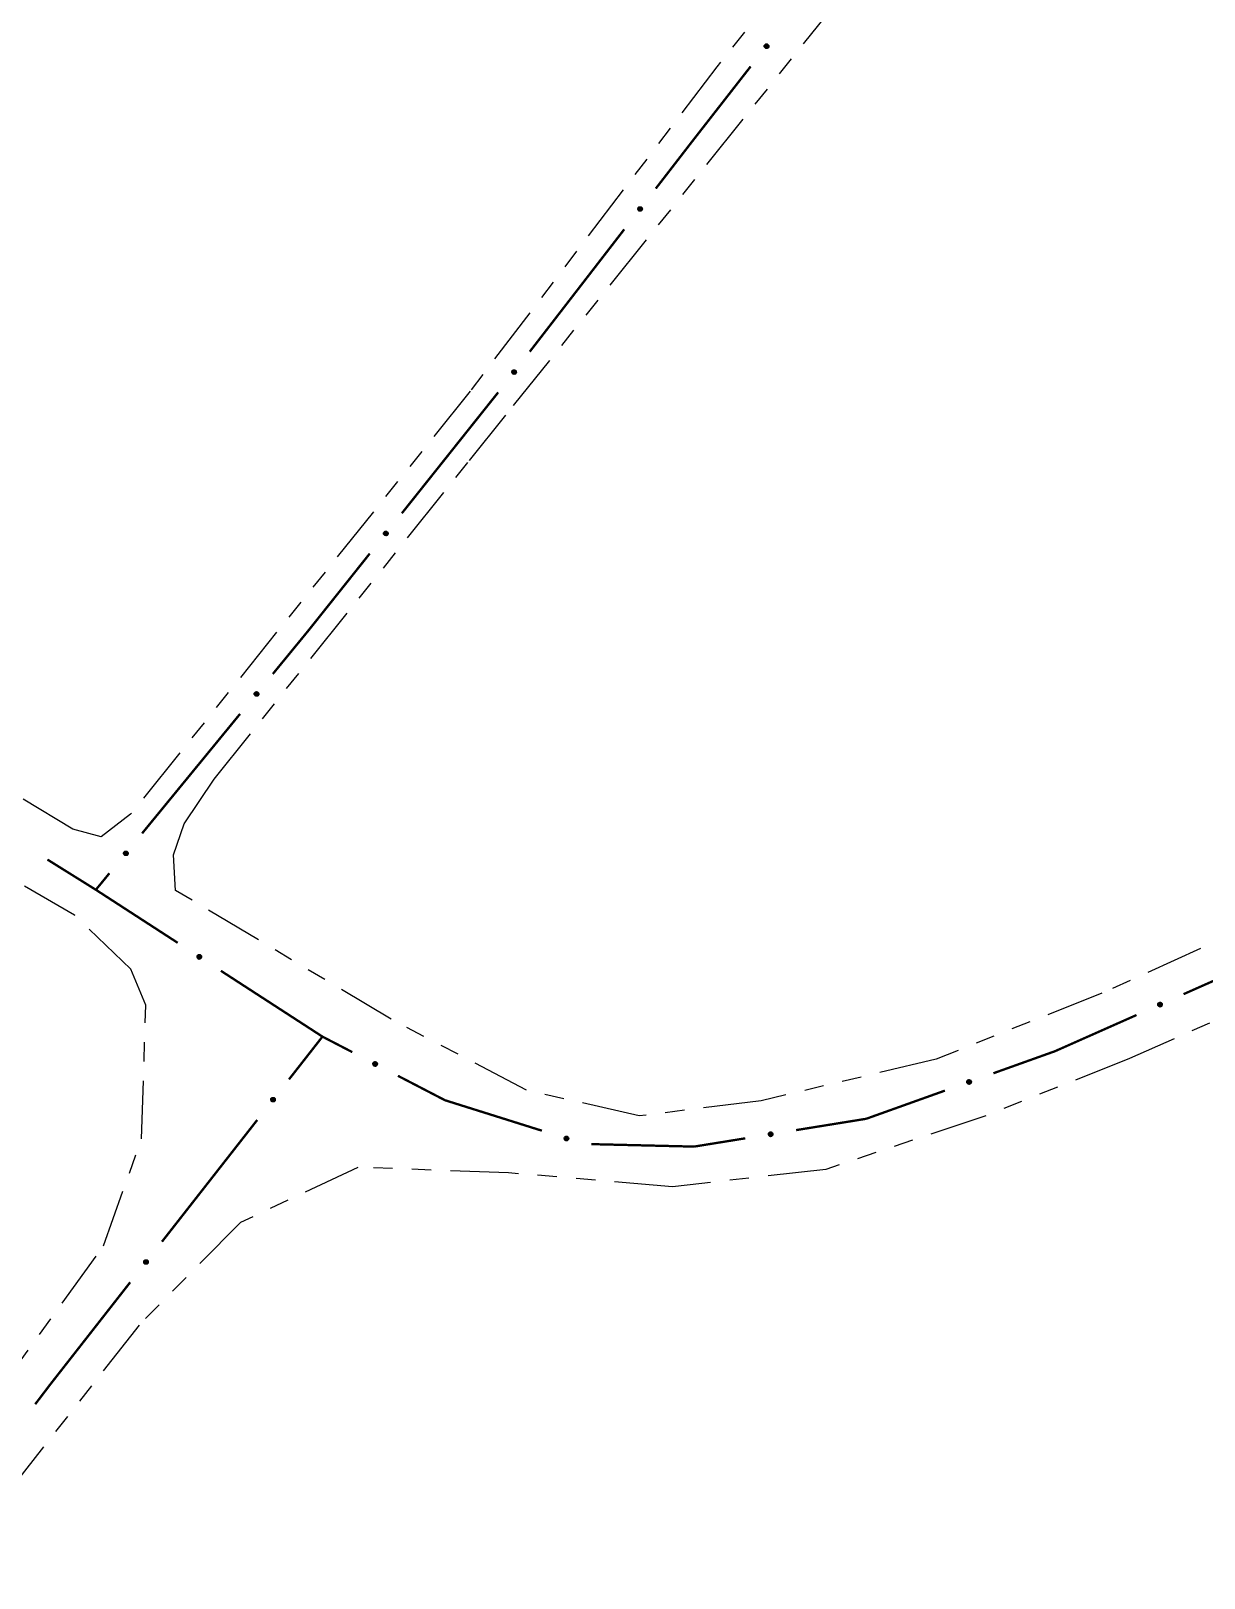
# Model space of a CAD drawing. Extents: x 210853 to 212686, y 4878863 to 4882037.
# Drawn here: x 211387.7 to 211478.7, y 4879077.3 to 4879197.4 of the extents above; entities that cross this region are included whole.
import ezdxf

# ---------------------------------------------------------------- set-up
doc = ezdxf.new("R2010")
doc.units = 0
doc.header["$LTSCALE"] = 1.5
doc.header["$MEASUREMENT"] = 0
doc.linetypes.add('TRACO_25', pattern=[8, 3, -1, 1, -1, 1, -1])
doc.layers.add('SV-EIXO-RUA-N-PAV', color=6, linetype='CONTINUOUS')
doc.layers.add('SV-RUA-NAO-PAV', color=7, linetype='CONTINUOUS')

msp = doc.modelspace()

# ---------------------------------------------------------------- linework, layer by layer
at = {"layer": 'SV-EIXO-RUA-N-PAV'}
for points in [[(211444.939301, 4879196.246904), (211444.945985, 4879196.198454), (211444.941821, 4879196.155448), (211444.928024, 4879196.120577), (211444.907798, 4879196.092943), (211444.883921, 4879196.067001), (211444.854078, 4879196.046158), (211444.815831, 4879196.030362), (211444.767277, 4879196.023316), (211444.723501, 4879196.030477), (211444.68859, 4879196.042174), (211444.65856, 4879196.061606), (211444.633748, 4879196.085223), (211444.613123, 4879196.116939), (211444.597493, 4879196.155854), (211444.59159, 4879196.204849), (211444.595961, 4879196.246984), (211444.610191, 4879196.280362), (211444.629918, 4879196.310429), (211444.654612, 4879196.33662), (211444.684024, 4879196.356911), (211444.723235, 4879196.372578), (211444.77167, 4879196.377763), (211444.813744, 4879196.373883), (211444.847313, 4879196.360125), (211444.876477, 4879196.340038), (211444.902787, 4879196.316406), (211444.924987, 4879196.287279), (211444.939301, 4879196.246904)], [(211435.122223, 4879183.61332), (211435.129129, 4879183.564902), (211435.125164, 4879183.521876), (211435.111528, 4879183.486943), (211435.091429, 4879183.459215), (211435.067672, 4879183.433164), (211435.037925, 4879183.412184), (211434.999751, 4879183.396211), (211434.951229, 4879183.388943), (211434.907421, 4879183.395902), (211434.872457, 4879183.407438), (211434.842338, 4879183.426731), (211434.817417, 4879183.450234), (211434.796646, 4879183.481854), (211434.780837, 4879183.520698), (211434.774709, 4879183.569665), (211434.778886, 4879183.611819), (211434.792963, 4879183.645262), (211434.812551, 4879183.67542), (211434.837124, 4879183.701725), (211434.866442, 4879183.722151), (211434.90558, 4879183.737998), (211434.953991, 4879183.743406), (211434.996083, 4879183.73972), (211435.029714, 4879183.726117), (211435.05897, 4879183.706164), (211435.085389, 4879183.682653), (211435.107724, 4879183.653629), (211435.122223, 4879183.61332)], [(211425.339063, 4879170.95276), (211425.345969, 4879170.904342), (211425.342004, 4879170.861316), (211425.328368, 4879170.826383), (211425.308269, 4879170.798655), (211425.284512, 4879170.772604), (211425.254765, 4879170.751624), (211425.216591, 4879170.735651), (211425.168069, 4879170.728383), (211425.124261, 4879170.735342), (211425.089297, 4879170.746878), (211425.059178, 4879170.766171), (211425.034257, 4879170.789674), (211425.013486, 4879170.821294), (211424.997677, 4879170.860138), (211424.991549, 4879170.909105), (211424.995726, 4879170.951259), (211425.009803, 4879170.984702), (211425.029391, 4879171.01486), (211425.053964, 4879171.041165), (211425.083282, 4879171.061591), (211425.122421, 4879171.077438), (211425.170831, 4879171.082846), (211425.212923, 4879171.07916), (211425.246554, 4879171.065556), (211425.27581, 4879171.045604), (211425.302229, 4879171.022093), (211425.324564, 4879170.993069), (211425.339063, 4879170.95276)], [(211415.384984, 4879158.424234), (211415.391164, 4879158.375718), (211415.386554, 4879158.332757), (211415.372397, 4879158.298031), (211415.351885, 4879158.270608), (211415.32774, 4879158.244916), (211415.297682, 4879158.224384), (211415.259273, 4879158.208985), (211415.210648, 4879158.202444), (211415.166949, 4879158.210058), (211415.132162, 4879158.222117), (211415.102335, 4879158.241859), (211415.077769, 4879158.265733), (211415.057474, 4879158.297661), (211415.042249, 4879158.336737), (211415.036855, 4879158.38579), (211415.041663, 4879158.427877), (211415.056239, 4879158.461105), (211415.076276, 4879158.490966), (211415.101241, 4879158.5169), (211415.130862, 4879158.536885), (211415.170233, 4879158.552143), (211415.21872, 4879158.556826), (211415.260751, 4879158.55251), (211415.294175, 4879158.538404), (211415.323129, 4879158.518015), (211415.349192, 4879158.494111), (211415.37109, 4879158.464756), (211415.384984, 4879158.424234)], [(211405.344185, 4879145.965511), (211405.349683, 4879145.916912), (211405.344471, 4879145.87402), (211405.329828, 4879145.839497), (211405.308933, 4879145.812364), (211405.28443, 4879145.787013), (211405.254087, 4879145.766905), (211405.215466, 4879145.752047), (211405.166753, 4879145.746189), (211405.123165, 4879145.754416), (211405.088551, 4879145.766961), (211405.059004, 4879145.78712), (211405.034776, 4879145.811336), (211405.014931, 4879145.843546), (211405.000255, 4879145.882832), (211404.99555, 4879145.931956), (211405.000949, 4879145.973971), (211405.015989, 4879146.006992), (211405.036444, 4879146.036568), (211405.06177, 4879146.062149), (211405.091669, 4879146.081716), (211405.13125, 4879146.096421), (211405.179798, 4879146.100422), (211405.221764, 4879146.095517), (211405.254987, 4879146.080944), (211405.283652, 4879146.06015), (211405.309377, 4879146.035883), (211405.330861, 4879146.006223), (211405.344185, 4879145.965511)], [(211395.197847, 4879133.594099), (211395.203346, 4879133.5455), (211395.198134, 4879133.502608), (211395.18349, 4879133.468085), (211395.162595, 4879133.440952), (211395.138092, 4879133.415601), (211395.107749, 4879133.395493), (211395.069128, 4879133.380635), (211395.020416, 4879133.374777), (211394.976828, 4879133.383004), (211394.942213, 4879133.39555), (211394.912666, 4879133.415709), (211394.888438, 4879133.439925), (211394.868593, 4879133.472134), (211394.853918, 4879133.51142), (211394.849213, 4879133.560544), (211394.854611, 4879133.602559), (211394.869652, 4879133.63558), (211394.890106, 4879133.665156), (211394.915432, 4879133.690738), (211394.945331, 4879133.710305), (211394.984913, 4879133.725009), (211395.03346, 4879133.72901), (211395.075427, 4879133.724105), (211395.10865, 4879133.709532), (211395.137314, 4879133.688738), (211395.16304, 4879133.664471), (211395.184523, 4879133.634811), (211395.197847, 4879133.594099)], [(211400.66995, 4879125.690144), (211400.717629, 4879125.701039), (211400.760835, 4879125.700653), (211400.796778, 4879125.689958), (211400.826076, 4879125.672226), (211400.854006, 4879125.65071), (211400.87738, 4879125.622804), (211400.896461, 4879125.586085), (211400.907725, 4879125.538333), (211400.904421, 4879125.494098), (211400.895822, 4879125.458299), (211400.879091, 4879125.426684), (211400.857734, 4879125.399902), (211400.827944, 4879125.376581), (211400.790544, 4879125.357608), (211400.742253, 4879125.347443), (211400.699898, 4879125.348112), (211400.665403, 4879125.359369), (211400.633726, 4879125.37639), (211400.605475, 4879125.398699), (211400.58269, 4879125.426224), (211400.563654, 4879125.463914), (211400.554253, 4879125.51171), (211400.554438, 4879125.553962), (211400.565207, 4879125.588606), (211400.582667, 4879125.619415), (211400.603907, 4879125.647691), (211400.630981, 4879125.672354), (211400.66995, 4879125.690144)], [(211475.144768, 4879121.85355), (211475.161705, 4879121.899432), (211475.185643, 4879121.935402), (211475.214244, 4879121.959656), (211475.245107, 4879121.974499), (211475.278391, 4879121.986128), (211475.314535, 4879121.990448), (211475.355712, 4879121.986357), (211475.401858, 4879121.969691), (211475.437094, 4879121.942746), (211475.462373, 4879121.915978), (211475.479703, 4879121.884688), (211475.490458, 4879121.852165), (211475.493704, 4879121.814472), (211475.489151, 4879121.772783), (211475.471269, 4879121.726787), (211475.447558, 4879121.691684), (211475.419278, 4879121.66895), (211475.387711, 4879121.651727), (211475.353588, 4879121.640263), (211475.318084, 4879121.636226), (211475.276117, 4879121.640886), (211475.230954, 4879121.659137), (211475.195673, 4879121.682386), (211475.172548, 4879121.710339), (211475.156291, 4879121.7418), (211475.144222, 4879121.775041), (211475.138366, 4879121.811193), (211475.144768, 4879121.85355)], [(211414.304412, 4879117.3663), (211414.350823, 4879117.381727), (211414.393867, 4879117.385495), (211414.430671, 4879117.378305), (211414.461538, 4879117.36347), (211414.491406, 4879117.344738), (211414.517353, 4879117.319207), (211414.539875, 4879117.284492), (211414.555677, 4879117.238043), (211414.556639, 4879117.193696), (211414.55152, 4879117.157236), (211414.537905, 4879117.12416), (211414.519221, 4879117.095449), (211414.49181, 4879117.069374), (211414.456407, 4879117.046894), (211414.409316, 4879117.032135), (211414.367092, 4879117.02873), (211414.331676, 4879117.03662), (211414.29851, 4879117.050518), (211414.268245, 4879117.070008), (211414.24292, 4879117.095216), (211414.22035, 4879117.130902), (211414.206399, 4879117.177574), (211414.202523, 4879117.219648), (211414.209913, 4879117.255166), (211414.224331, 4879117.28751), (211414.242755, 4879117.317697), (211414.267333, 4879117.344847), (211414.304412, 4879117.3663)], [(211460.329061, 4879115.862847), (211460.34934, 4879115.907353), (211460.37587, 4879115.941457), (211460.406184, 4879115.963533), (211460.438058, 4879115.976056), (211460.47211, 4879115.985195), (211460.508474, 4879115.986834), (211460.549238, 4879115.979714), (211460.594026, 4879115.959684), (211460.627176, 4879115.930211), (211460.650409, 4879115.901649), (211460.665381, 4879115.869165), (211460.673705, 4879115.835936), (211460.674158, 4879115.798107), (211460.666539, 4879115.756867), (211460.645309, 4879115.712318), (211460.61907, 4879115.679062), (211460.589189, 4879115.658479), (211460.556435, 4879115.643634), (211460.521559, 4879115.634721), (211460.485854, 4879115.633317), (211460.444346, 4879115.641064), (211460.400654, 4879115.662601), (211460.367186, 4879115.688391), (211460.346189, 4879115.717976), (211460.3323, 4879115.750551), (211460.322719, 4879115.784594), (211460.319549, 4879115.821079), (211460.329061, 4879115.862847)], [(211406.286185, 4879114.384538), (211406.279585, 4879114.432999), (211406.283822, 4879114.475999), (211406.297678, 4879114.510846), (211406.317952, 4879114.538446), (211406.341873, 4879114.564346), (211406.371751, 4879114.585138), (211406.410025, 4879114.60087), (211406.458592, 4879114.607832), (211406.502355, 4879114.600596), (211406.537246, 4879114.58884), (211406.567243, 4879114.569357), (211406.592014, 4879114.545697), (211406.612586, 4879114.513946), (211406.628149, 4879114.475004), (211406.633968, 4879114.425999), (211406.629525, 4879114.383872), (211406.615238, 4879114.350519), (211406.59546, 4879114.320485), (211406.570721, 4879114.294336), (211406.541274, 4879114.274095), (211406.502037, 4879114.258496), (211406.453593, 4879114.253393), (211406.411525, 4879114.257345), (211406.37798, 4879114.27116), (211406.348851, 4879114.291297), (211406.322581, 4879114.314974), (211406.30043, 4879114.344139), (211406.286185, 4879114.384538)], [(211429.135363, 4879111.570724), (211429.1784, 4879111.59396), (211429.220139, 4879111.605129), (211429.257633, 4879111.604425), (211429.290603, 4879111.595164), (211429.323265, 4879111.58189), (211429.353244, 4879111.561242), (211429.38144, 4879111.530954), (211429.405051, 4879111.487946), (211429.413683, 4879111.444436), (211429.414959, 4879111.407641), (211429.407282, 4879111.372706), (211429.393855, 4879111.341191), (211429.371377, 4879111.310761), (211429.340405, 4879111.282487), (211429.296584, 4879111.259791), (211429.255589, 4879111.249122), (211429.219341, 4879111.250755), (211429.184269, 4879111.258696), (211429.151085, 4879111.272647), (211429.121774, 4879111.293085), (211429.093362, 4879111.324321), (211429.071535, 4879111.367869), (211429.060427, 4879111.408635), (211429.061551, 4879111.444896), (211429.070146, 4879111.47925), (211429.083061, 4879111.512172), (211429.102563, 4879111.543171), (211429.135363, 4879111.570724)], [(211444.934547, 4879111.835366), (211444.962608, 4879111.875424), (211444.994916, 4879111.904113), (211445.02875, 4879111.920286), (211445.062375, 4879111.926781), (211445.097523, 4879111.929552), (211445.133575, 4879111.924527), (211445.172355, 4879111.910086), (211445.212735, 4879111.882219), (211445.23995, 4879111.847191), (211445.25758, 4879111.814869), (211445.266371, 4879111.780197), (211445.268491, 4879111.746007), (211445.262033, 4879111.70873), (211445.247015, 4879111.669574), (211445.218011, 4879111.629648), (211445.186143, 4879111.601739), (211445.153007, 4879111.586955), (211445.118094, 4879111.578338), (211445.082177, 4879111.575939), (211445.046816, 4879111.581076), (211445.007419, 4879111.596268), (211444.968391, 4879111.625417), (211444.940192, 4879111.656883), (211444.924947, 4879111.689803), (211444.917237, 4879111.724365), (211444.914029, 4879111.759585), (211444.917572, 4879111.796036), (211444.934547, 4879111.835366)], [(211396.423312, 4879101.785978), (211396.416712, 4879101.834439), (211396.420949, 4879101.877438), (211396.434805, 4879101.912285), (211396.455078, 4879101.939885), (211396.479, 4879101.965786), (211396.508878, 4879101.986578), (211396.547152, 4879102.002309), (211396.595719, 4879102.009271), (211396.639482, 4879102.002036), (211396.674372, 4879101.990279), (211396.70437, 4879101.970796), (211396.729141, 4879101.947136), (211396.749712, 4879101.915386), (211396.765276, 4879101.876443), (211396.771095, 4879101.827438), (211396.766652, 4879101.785311), (211396.752364, 4879101.751958), (211396.732587, 4879101.721925), (211396.707848, 4879101.695775), (211396.678401, 4879101.675534), (211396.639163, 4879101.659935), (211396.590719, 4879101.654833), (211396.548652, 4879101.658784), (211396.515107, 4879101.672599), (211396.485978, 4879101.692737), (211396.459708, 4879101.716413), (211396.437557, 4879101.745578), (211396.423312, 4879101.785978)]]:
    msp.add_lwpolyline(points, close=True, dxfattribs=at)
for points in [[(211444.684024, 4879196.356911), (211444.59159, 4879196.204849)], [(211444.654612, 4879196.33662), (211444.595961, 4879196.246984)], [(211444.66715, 4879196.342953), (211444.597336, 4879196.231276)], [(211444.723235, 4879196.372578), (211444.597493, 4879196.155854)], [(211444.702118, 4879196.358939), (211444.598947, 4879196.186754)], [(211444.746297, 4879196.371202), (211444.606777, 4879196.139112)], [(211444.77167, 4879196.377763), (211444.613123, 4879196.116939)], [(211444.790582, 4879196.374728), (211444.625517, 4879196.105455)], [(211444.813744, 4879196.373883), (211444.633748, 4879196.085223)], [(211444.827787, 4879196.364741), (211444.647615, 4879196.076102)], [(211444.847313, 4879196.360125), (211444.65856, 4879196.061606)], [(211444.859956, 4879196.348299), (211444.672597, 4879196.054884)], [(211444.876477, 4879196.340038), (211444.68859, 4879196.042174)], [(211444.888166, 4879196.324562), (211444.710511, 4879196.039151)], [(211444.902787, 4879196.316406), (211444.723501, 4879196.030477)], [(211444.910866, 4879196.2982), (211444.748556, 4879196.03024)], [(211444.924987, 4879196.287279), (211444.767277, 4879196.023316)], [(211444.930209, 4879196.267535), (211444.792238, 4879196.030775)], [(211444.939301, 4879196.246904), (211444.815831, 4879196.030362)], [(211444.941869, 4879196.220365), (211444.839171, 4879196.04435)], [(211444.945985, 4879196.198454), (211444.854078, 4879196.046158)], [(211444.943717, 4879196.173928), (211444.873667, 4879196.064166)], [(211444.941821, 4879196.155448), (211444.883921, 4879196.067001)], [(211434.866442, 4879183.722151), (211434.774709, 4879183.569665)], [(211434.837124, 4879183.701725), (211434.778886, 4879183.611819)], [(211434.849632, 4879183.708115), (211434.780333, 4879183.596118)], [(211434.90558, 4879183.737998), (211434.780837, 4879183.520698)], [(211434.884527, 4879183.724262), (211434.782149, 4879183.551604)], [(211434.928649, 4879183.736728), (211434.790198, 4879183.503998)], [(211434.953991, 4879183.743406), (211434.796646, 4879183.481854)], [(211434.972917, 4879183.740458), (211434.809093, 4879183.470428)], [(211434.996083, 4879183.73972), (211434.817417, 4879183.450234)], [(211435.010168, 4879183.730642), (211434.831326, 4879183.441178)], [(211435.029714, 4879183.726117), (211434.842338, 4879183.426731)], [(211435.042412, 4879183.714348), (211434.856405, 4879183.420074)], [(211435.05897, 4879183.706164), (211434.872457, 4879183.407438)], [(211435.070731, 4879183.690741), (211434.894392, 4879183.404516)], [(211435.085389, 4879183.682653), (211434.907421, 4879183.395902)], [(211435.093552, 4879183.664485), (211434.932477, 4879183.39578)], [(211435.107724, 4879183.653629), (211434.951229, 4879183.388943)], [(211435.113036, 4879183.633909), (211434.976157, 4879183.396516)], [(211435.122223, 4879183.61332), (211434.999751, 4879183.396211)], [(211435.124913, 4879183.586793), (211435.023026, 4879183.410307)], [(211435.129129, 4879183.564902), (211435.037925, 4879183.412184)], [(211435.126975, 4879183.540365), (211435.05743, 4879183.430282)], [(211435.125164, 4879183.521876), (211435.067672, 4879183.433164)], [(211425.083282, 4879171.061591), (211424.991549, 4879170.909105)], [(211425.053964, 4879171.041165), (211424.995726, 4879170.951259)], [(211425.066472, 4879171.047555), (211424.997173, 4879170.935558)], [(211425.122421, 4879171.077438), (211424.997677, 4879170.860138)], [(211425.101367, 4879171.063702), (211424.998989, 4879170.891044)], [(211425.145489, 4879171.076168), (211425.007038, 4879170.843438)], [(211425.170831, 4879171.082846), (211425.013486, 4879170.821294)], [(211425.189757, 4879171.079898), (211425.025933, 4879170.809868)], [(211425.212923, 4879171.07916), (211425.034257, 4879170.789674)], [(211425.227008, 4879171.070082), (211425.048166, 4879170.780617)], [(211425.246554, 4879171.065556), (211425.059178, 4879170.766171)], [(211425.259252, 4879171.053788), (211425.073245, 4879170.759514)], [(211425.27581, 4879171.045604), (211425.089297, 4879170.746878)], [(211425.287571, 4879171.030181), (211425.111232, 4879170.743956)], [(211425.302229, 4879171.022093), (211425.124261, 4879170.735342)], [(211425.310392, 4879171.003924), (211425.149317, 4879170.73522)], [(211425.324564, 4879170.993069), (211425.168069, 4879170.728383)], [(211425.329876, 4879170.973349), (211425.192997, 4879170.735956)], [(211425.339063, 4879170.95276), (211425.216591, 4879170.735651)], [(211425.341753, 4879170.926233), (211425.239866, 4879170.749747)], [(211425.345969, 4879170.904342), (211425.254765, 4879170.751624)], [(211425.343815, 4879170.879805), (211425.27427, 4879170.769722)], [(211425.342004, 4879170.861316), (211425.284512, 4879170.772604)], [(211415.130862, 4879158.536885), (211415.036855, 4879158.38579)], [(211415.101241, 4879158.5169), (211415.041663, 4879158.427877)], [(211415.170233, 4879158.552143), (211415.042249, 4879158.336737)], [(211415.113844, 4879158.523102), (211415.042875, 4879158.412156)], [(211415.148976, 4879158.538725), (211415.044024, 4879158.36762)], [(211415.19328, 4879158.550528), (211415.051359, 4879158.319898)], [(211415.21872, 4879158.556826), (211415.057474, 4879158.297661)], [(211415.237599, 4879158.553595), (211415.069749, 4879158.286049)], [(211415.260751, 4879158.55251), (211415.077769, 4879158.265733)], [(211415.274699, 4879158.543222), (211415.091541, 4879158.256469)], [(211415.294175, 4879158.538404), (211415.102335, 4879158.241859)], [(211415.306696, 4879158.526447), (211415.116301, 4879158.234992)], [(211415.323129, 4879158.518015), (211415.132162, 4879158.222117)], [(211415.334657, 4879158.502418), (211415.15405, 4879158.218867)], [(211415.349192, 4879158.494111), (211415.166949, 4879158.210058)], [(211415.357083, 4879158.475823), (211415.192, 4879158.209561)], [(211415.37109, 4879158.464756), (211415.210648, 4879158.202444)], [(211415.376107, 4879158.444958), (211415.235686, 4879158.209643)], [(211415.384984, 4879158.424234), (211415.259273, 4879158.208985)], [(211415.387276, 4879158.39767), (211415.282757, 4879158.22273)], [(211415.391164, 4879158.375718), (211415.297682, 4879158.224384)], [(211415.388642, 4879158.351216), (211415.317457, 4879158.242188)], [(211415.386554, 4879158.332757), (211415.32774, 4879158.244916)], [(211405.091669, 4879146.081716), (211404.99555, 4879145.931956)], [(211405.13125, 4879146.096421), (211405.000255, 4879145.882832)], [(211405.06177, 4879146.062149), (211405.000949, 4879145.973971)], [(211405.074459, 4879146.068174), (211405.00194, 4879145.958235)], [(211405.109807, 4879146.083302), (211405.002464, 4879145.913687)], [(211405.154272, 4879146.094483), (211405.009128, 4879145.865867)], [(211405.179798, 4879146.100422), (211405.014931, 4879145.843546)], [(211405.19863, 4879146.096927), (211405.027041, 4879145.831763)], [(211405.221764, 4879146.095517), (211405.034776, 4879145.811336)], [(211405.23558, 4879146.086034), (211405.048416, 4879145.80188)], [(211405.254987, 4879146.080944), (211405.059004, 4879145.78712)], [(211405.267338, 4879146.068812), (211405.072872, 4879145.780057)], [(211405.283652, 4879146.06015), (211405.088551, 4879145.766961)], [(211405.29496, 4879146.044393), (211405.110392, 4879145.763404)], [(211405.309377, 4879146.035883), (211405.123165, 4879145.754416)], [(211405.31701, 4879146.017485), (211405.148207, 4879145.753567)], [(211405.330861, 4879146.006223), (211405.166753, 4879145.746189)], [(211405.335599, 4879145.986357), (211405.19189, 4879145.753036)], [(211405.344185, 4879145.965511), (211405.215466, 4879145.752047)], [(211405.346104, 4879145.938917), (211405.23914, 4879145.765461)], [(211405.349683, 4879145.916912), (211405.254087, 4879145.766905)], [(211405.346818, 4879145.892449), (211405.274109, 4879145.78443)], [(211405.344471, 4879145.87402), (211405.28443, 4879145.787013)], [(211394.945331, 4879133.710305), (211394.849213, 4879133.560544)], [(211394.984913, 4879133.725009), (211394.853918, 4879133.51142)], [(211394.915432, 4879133.690738), (211394.854611, 4879133.602559)], [(211394.928121, 4879133.696762), (211394.855602, 4879133.586823)], [(211394.963469, 4879133.71189), (211394.856126, 4879133.542275)], [(211395.007934, 4879133.723071), (211394.86279, 4879133.494455)], [(211395.03346, 4879133.72901), (211394.868593, 4879133.472134)], [(211395.052292, 4879133.725515), (211394.880704, 4879133.460352)], [(211395.075427, 4879133.724105), (211394.888438, 4879133.439925)], [(211395.089243, 4879133.714623), (211394.902078, 4879133.430468)], [(211395.10865, 4879133.709532), (211394.912666, 4879133.415709)], [(211395.121001, 4879133.6974), (211394.926535, 4879133.408646)], [(211395.137314, 4879133.688738), (211394.942213, 4879133.39555)], [(211395.148622, 4879133.672982), (211394.964054, 4879133.391992)], [(211395.16304, 4879133.664471), (211394.976828, 4879133.383004)], [(211395.170672, 4879133.646074), (211395.001869, 4879133.382155)], [(211395.184523, 4879133.634811), (211395.020416, 4879133.374777)], [(211395.189261, 4879133.614945), (211395.045552, 4879133.381624)], [(211395.197847, 4879133.594099), (211395.069128, 4879133.380635)], [(211395.199766, 4879133.567505), (211395.092802, 4879133.394049)], [(211395.203346, 4879133.5455), (211395.107749, 4879133.395493)], [(211395.20048, 4879133.521037), (211395.127771, 4879133.413018)], [(211395.198134, 4879133.502608), (211395.138092, 4879133.415601)], [(211400.554253, 4879125.51171), (211400.827944, 4879125.376581)], [(211400.554438, 4879125.553962), (211400.857734, 4879125.399902)], [(211400.555622, 4879125.530816), (211400.838299, 4879125.389933)], [(211400.562317, 4879125.568752), (211400.865607, 4879125.414513)], [(211400.563008, 4879125.487008), (211400.806411, 4879125.368321)], [(211400.565207, 4879125.588606), (211400.879091, 4879125.426684)], [(211400.575883, 4879125.602235), (211400.88456, 4879125.441255)], [(211400.582667, 4879125.619415), (211400.895822, 4879125.458299)], [(211400.597062, 4879125.632413), (211400.896916, 4879125.4804)], [(211400.603907, 4879125.647691), (211400.904421, 4879125.494098)], [(211400.621337, 4879125.657332), (211400.902466, 4879125.519078)], [(211400.630981, 4879125.672354), (211400.907725, 4879125.538333)], [(211400.650193, 4879125.679283), (211400.898112, 4879125.562546)], [(211400.66995, 4879125.690144), (211400.896461, 4879125.586085)], [(211400.696162, 4879125.695023), (211400.880485, 4879125.608112)], [(211400.717629, 4879125.701039), (211400.87738, 4879125.622804)], [(211400.74226, 4879125.700925), (211400.857727, 4879125.640743)], [(211400.760835, 4879125.700653), (211400.854006, 4879125.65071)], [(211400.563654, 4879125.463914), (211400.790544, 4879125.357608)], [(211400.579087, 4879125.444072), (211400.759635, 4879125.356354)], [(211400.58269, 4879125.426224), (211400.742253, 4879125.347443)], [(211400.59807, 4879125.410635), (211400.715425, 4879125.350856)], [(211400.605475, 4879125.398699), (211400.699898, 4879125.348112)], [(211475.138366, 4879121.811193), (211475.401858, 4879121.969691)], [(211475.143065, 4879121.831069), (211475.376327, 4879121.974875)], [(211475.144222, 4879121.775041), (211475.437094, 4879121.942746)], [(211475.144768, 4879121.85355), (211475.355712, 4879121.986357)], [(211475.145675, 4879121.794907), (211475.415107, 4879121.954762)], [(211475.153274, 4879121.760958), (211475.444463, 4879121.928974)], [(211475.155009, 4879121.878167), (211475.328534, 4879121.985018)], [(211475.156291, 4879121.7418), (211475.462373, 4879121.915978)], [(211475.161705, 4879121.899432), (211475.314535, 4879121.990448)], [(211475.166969, 4879121.726729), (211475.47049, 4879121.897231)], [(211475.172548, 4879121.710339), (211475.479703, 4879121.884688)], [(211475.175262, 4879121.919996), (211475.288771, 4879121.983796)], [(211475.185643, 4879121.935402), (211475.278391, 4879121.986128)], [(211475.187594, 4879121.697067), (211475.482525, 4879121.866744)], [(211475.195673, 4879121.682386), (211475.490458, 4879121.852165)], [(211475.215703, 4879121.670726), (211475.488183, 4879121.830441)], [(211475.230954, 4879121.659137), (211475.493704, 4879121.814472)], [(211475.256425, 4879121.652967), (211475.488852, 4879121.791925)], [(211475.276117, 4879121.640886), (211475.489151, 4879121.772783)], [(211475.301169, 4879121.642964), (211475.473307, 4879121.746214)], [(211475.318084, 4879121.636226), (211475.471269, 4879121.726787)], [(211475.339545, 4879121.640585), (211475.453747, 4879121.706186)], [(211475.353588, 4879121.640263), (211475.447558, 4879121.691684)], [(211414.202523, 4879117.219648), (211414.519221, 4879117.095449)], [(211414.205926, 4879117.196722), (211414.500834, 4879117.083658)], [(211414.206399, 4879117.177574), (211414.49181, 4879117.069374)], [(211414.208944, 4879117.235126), (211414.525653, 4879117.110749)], [(211414.209913, 4879117.255166), (211414.537905, 4879117.12416)], [(211414.217487, 4879117.153827), (211414.47117, 4879117.059082)], [(211414.219229, 4879117.269758), (211414.541948, 4879117.139189)], [(211414.22035, 4879117.130902), (211414.456407, 4879117.046894)], [(211414.224331, 4879117.28751), (211414.55152, 4879117.157236)], [(211414.237409, 4879117.301831), (211414.550485, 4879117.17934)], [(211414.237619, 4879117.112635), (211414.425762, 4879117.042675)], [(211414.242755, 4879117.317697), (211414.556639, 4879117.193696)], [(211414.24292, 4879117.095216), (211414.409316, 4879117.032135)], [(211414.259178, 4879117.328968), (211414.552292, 4879117.218372)], [(211414.259728, 4879117.081177), (211414.382284, 4879117.032953)], [(211414.267333, 4879117.344847), (211414.555677, 4879117.238043)], [(211414.28579, 4879117.353591), (211414.543781, 4879117.261221)], [(211414.304412, 4879117.3663), (211414.539875, 4879117.284492)], [(211414.330034, 4879117.373676), (211414.521856, 4879117.304882)], [(211414.350823, 4879117.381727), (211414.517353, 4879117.319207)], [(211414.375351, 4879117.383981), (211414.496068, 4879117.335174)], [(211414.393867, 4879117.385495), (211414.491406, 4879117.344738)], [(211414.268245, 4879117.070008), (211414.367092, 4879117.02873)], [(211460.319549, 4879115.821079), (211460.594026, 4879115.959684)], [(211460.322719, 4879115.784594), (211460.627176, 4879115.930211)], [(211460.325635, 4879115.804297), (211460.606137, 4879115.943818)], [(211460.325702, 4879115.840554), (211460.568948, 4879115.96674)], [(211460.329061, 4879115.862847), (211460.549238, 4879115.979714)], [(211460.330706, 4879115.76988), (211460.633508, 4879115.915933)], [(211460.3323, 4879115.750551), (211460.650409, 4879115.901649)], [(211460.341092, 4879115.886641), (211460.522035, 4879115.980385)], [(211460.341836, 4879115.734733), (211460.65712, 4879115.882354)], [(211460.34934, 4879115.907353), (211460.508474, 4879115.986834)], [(211460.364379, 4879115.92686), (211460.48229, 4879115.982103)], [(211460.37587, 4879115.941457), (211460.47211, 4879115.985195)], [(211460.346189, 4879115.717976), (211460.665381, 4879115.869165)], [(211460.360214, 4879115.703629), (211460.66687, 4879115.851061)], [(211460.367186, 4879115.688391), (211460.673705, 4879115.835936)], [(211460.386301, 4879115.675284), (211460.669832, 4879115.81444)], [(211460.400654, 4879115.662601), (211460.674158, 4879115.798107)], [(211460.4256, 4879115.654566), (211460.667655, 4879115.775979)], [(211460.444346, 4879115.641064), (211460.666539, 4879115.756867)], [(211460.469483, 4879115.641286), (211460.648776, 4879115.731542)], [(211460.485854, 4879115.633317), (211460.645309, 4879115.712318)], [(211460.507578, 4879115.63608), (211460.626314, 4879115.693067)], [(211460.521559, 4879115.634721), (211460.61907, 4879115.679062)], [(211406.279585, 4879114.432999), (211406.371751, 4879114.585138)], [(211406.281894, 4879114.457522), (211406.352132, 4879114.567164)], [(211406.283663, 4879114.411081), (211406.386661, 4879114.586921)], [(211406.283822, 4879114.475999), (211406.341873, 4879114.564346)], [(211406.286185, 4879114.384538), (211406.410025, 4879114.60087)], [(211406.295242, 4879114.363892), (211406.433617, 4879114.600416)], [(211406.30043, 4879114.344139), (211406.458592, 4879114.607832)], [(211406.314533, 4879114.333194), (211406.477301, 4879114.600876)], [(211406.322581, 4879114.314974), (211406.502355, 4879114.600596)], [(211406.337188, 4879114.306793), (211406.51533, 4879114.5919)], [(211406.348851, 4879114.291297), (211406.537246, 4879114.58884)], [(211406.365357, 4879114.283008), (211406.553218, 4879114.576103)], [(211406.37798, 4879114.27116), (211406.567243, 4879114.569357)], [(211406.397498, 4879114.266511), (211406.578163, 4879114.554841)], [(211406.411525, 4879114.257345), (211406.592014, 4879114.545697)], [(211406.434686, 4879114.256461), (211406.600211, 4879114.525451)], [(211406.453593, 4879114.253393), (211406.612586, 4879114.513946)], [(211406.478977, 4879114.259911), (211406.618894, 4879114.491763)], [(211406.502037, 4879114.258496), (211406.628149, 4879114.475004)], [(211406.523176, 4879114.272098), (211406.626642, 4879114.444107)], [(211406.541274, 4879114.274095), (211406.633968, 4879114.425999)], [(211406.558172, 4879114.288024), (211406.628177, 4879114.399582)], [(211406.570721, 4879114.294336), (211406.629525, 4879114.383872)], [(211429.060427, 4879111.408635), (211429.393855, 4879111.341191)], [(211429.061551, 4879111.444896), (211429.407282, 4879111.372706)], [(211429.064069, 4879111.424991), (211429.397539, 4879111.357375)], [(211429.067751, 4879111.386646), (211429.37779, 4879111.326393)], [(211429.068197, 4879111.460882), (211429.40866, 4879111.388208)], [(211429.070146, 4879111.47925), (211429.414959, 4879111.407641)], [(211429.071535, 4879111.367869), (211429.371377, 4879111.310761)], [(211429.080545, 4879111.49562), (211429.41011, 4879111.429231)], [(211429.083061, 4879111.512172), (211429.413683, 4879111.444436)], [(211429.086571, 4879111.346403), (211429.352833, 4879111.297048)], [(211429.093362, 4879111.324321), (211429.340405, 4879111.282487)], [(211429.097282, 4879111.526118), (211429.405126, 4879111.467986)], [(211429.102563, 4879111.543171), (211429.405051, 4879111.487946)], [(211429.113535, 4879111.309322), (211429.310954, 4879111.273022)], [(211429.119226, 4879111.55498), (211429.389319, 4879111.508712)], [(211429.121774, 4879111.293085), (211429.296584, 4879111.259791)], [(211429.135363, 4879111.570724), (211429.38144, 4879111.530954)], [(211429.14076, 4879111.282171), (211429.269819, 4879111.255913)], [(211429.151085, 4879111.272647), (211429.255589, 4879111.249122)], [(211429.15932, 4879111.582428), (211429.36016, 4879111.547913)], [(211429.1784, 4879111.59396), (211429.353244, 4879111.561242)], [(211429.202166, 4879111.60043), (211429.329514, 4879111.573279)], [(211429.220139, 4879111.605129), (211429.323265, 4879111.58189)], [(211444.914029, 4879111.759585), (211445.23995, 4879111.847191)], [(211444.917237, 4879111.724365), (211445.25758, 4879111.814869)], [(211444.917572, 4879111.796036), (211445.212735, 4879111.882219)], [(211444.919197, 4879111.743661), (211445.243569, 4879111.831997)], [(211444.920493, 4879111.778425), (211445.221747, 4879111.864409)], [(211444.923725, 4879111.707072), (211445.260656, 4879111.794673)], [(211444.924947, 4879111.689803), (211445.266371, 4879111.780197)], [(211444.927176, 4879111.81406), (211445.189366, 4879111.893733)], [(211444.934547, 4879111.835366), (211445.172355, 4879111.910086)], [(211444.936118, 4879111.673137), (211445.264532, 4879111.762126)], [(211444.940192, 4879111.656883), (211445.268491, 4879111.746007)], [(211444.950718, 4879111.856565), (211445.145731, 4879111.915711)], [(211444.956594, 4879111.640507), (211445.26076, 4879111.725579)], [(211444.962608, 4879111.875424), (211445.133575, 4879111.924527)], [(211444.968391, 4879111.625417), (211445.262033, 4879111.70873)], [(211444.980955, 4879111.891858), (211445.106967, 4879111.924654)], [(211444.991452, 4879111.612965), (211445.2516, 4879111.688162)], [(211444.994916, 4879111.904113), (211445.097523, 4879111.929552)], [(211445.007419, 4879111.596268), (211445.247015, 4879111.669574)], [(211445.032174, 4879111.591899), (211445.224928, 4879111.647916)], [(211445.046816, 4879111.581076), (211445.218011, 4879111.629648)], [(211445.068679, 4879111.579827), (211445.195821, 4879111.614187)], [(211445.082177, 4879111.575939), (211445.186143, 4879111.601739)], [(211396.416712, 4879101.834439), (211396.508878, 4879101.986578)], [(211396.419021, 4879101.858961), (211396.489259, 4879101.968603)], [(211396.420789, 4879101.812521), (211396.523788, 4879101.98836)], [(211396.420949, 4879101.877438), (211396.479, 4879101.965786)], [(211396.423312, 4879101.785978), (211396.547152, 4879102.002309)], [(211396.432369, 4879101.765331), (211396.570744, 4879102.001855)], [(211396.437557, 4879101.745578), (211396.595719, 4879102.009271)], [(211396.45166, 4879101.734633), (211396.614428, 4879102.002316)], [(211396.459708, 4879101.716413), (211396.639482, 4879102.002036)], [(211396.474315, 4879101.708233), (211396.652457, 4879101.99334)], [(211396.485978, 4879101.692737), (211396.674372, 4879101.990279)], [(211396.502484, 4879101.684448), (211396.690345, 4879101.977542)], [(211396.515107, 4879101.672599), (211396.70437, 4879101.970796)], [(211396.534625, 4879101.66795), (211396.71529, 4879101.956281)], [(211396.548652, 4879101.658784), (211396.729141, 4879101.947136)], [(211396.571812, 4879101.6579), (211396.737337, 4879101.92689)], [(211396.590719, 4879101.654833), (211396.749712, 4879101.915386)], [(211396.616104, 4879101.66135), (211396.75602, 4879101.893202)], [(211396.639163, 4879101.659935), (211396.765276, 4879101.876443)], [(211396.660303, 4879101.673538), (211396.763769, 4879101.845546)], [(211396.678401, 4879101.675534), (211396.771095, 4879101.827438)], [(211396.695299, 4879101.689464), (211396.765303, 4879101.801021)], [(211396.707848, 4879101.695775), (211396.766652, 4879101.785311)]]:
    msp.add_lwpolyline(points, dxfattribs=at)
at = {"layer": 'SV-EIXO-RUA-N-PAV', "const_width": 0.18}
for points in [[(211443.533965, 4879194.624402), (211439.228383, 4879189.105166)], [(211439.228383, 4879189.105166), (211439.061596, 4879188.891365)], [(211439.061596, 4879188.891365), (211436.17016, 4879185.149506)], [(211433.72437, 4879181.984366), (211426.387, 4879172.488946)], [(211423.934603, 4879169.328991), (211416.455815, 4879159.94455)], [(211413.962886, 4879156.816403), (211409.60026, 4879151.342146)], [(211409.216637, 4879150.860774), (211406.436247, 4879147.470649)], [(211409.60026, 4879151.342146), (211409.216637, 4879150.860774)], [(211403.899662, 4879144.377796), (211396.289909, 4879135.099237)], [(211388.940007, 4879133.067304), (211392.334299, 4879130.95099)], [(211393.753325, 4879132.006384), (211393.119179, 4879131.233171)], [(211392.334299, 4879130.95099), (211392.700495, 4879130.72267)], [(211393.119179, 4879131.233171), (211392.700495, 4879130.72267)], [(211392.700495, 4879130.72267), (211399.052204, 4879126.607171)], [(211402.409141, 4879124.432092), (211409.962251, 4879119.538163)], [(211477.148869, 4879122.622356), (211482.633235, 4879125.055817)], [(211467.165557, 4879118.192675), (211473.492625, 4879121.000049)], [(211409.962251, 4879119.538163), (211410.292846, 4879119.323958)], [(211407.694292, 4879116.004637), (211410.16001, 4879119.154277)], [(211410.16001, 4879119.154277), (211410.292846, 4879119.323958)], [(211410.292846, 4879119.323958), (211412.606023, 4879118.123608)], [(211467.092054, 4879118.166369), (211467.165557, 4879118.192675)], [(211462.384467, 4879116.481548), (211467.092054, 4879118.166369)], [(211416.15646, 4879116.281219), (211419.706897, 4879114.43883)], [(211452.510292, 4879112.947633), (211458.618397, 4879115.133691)], [(211419.706897, 4879114.43883), (211419.805913, 4879114.387448)], [(211419.805913, 4879114.387448), (211427.331441, 4879112.022282)], [(211397.831419, 4879103.406076), (211405.228574, 4879112.854997)], [(211447.068348, 4879112.06855), (211452.004361, 4879112.865906)], [(211452.004361, 4879112.865906), (211452.510292, 4879112.947633)], [(211439.140578, 4879110.78791), (211443.119538, 4879111.430665)], [(211431.173431, 4879110.979889), (211438.1714, 4879110.81126)], [(211438.1714, 4879110.81126), (211439.140578, 4879110.78791)], [(211389.158412, 4879092.327419), (211395.3657, 4879100.256436)], [(211388.59553, 4879091.586784), (211389.158412, 4879092.327419)], [(211387.990447, 4879090.790622), (211388.59553, 4879091.586784)]]:
    msp.add_lwpolyline(points, dxfattribs=at)
at = {"layer": 'SV-RUA-NAO-PAV', "linetype": 'TRACO_25'}
for points in [[(211533.120178, 4879150.928785, 15.601592), (211470.792271, 4879122.688979, 13.845874), (211457.94784, 4879117.58133, 13.825577), (211444.34771, 4879114.338884, 13.744388), (211434.871003, 4879113.169411, 13.724091), (211426.141686, 4879115.168424, 13.724091), (211415.622986, 4879120.67291, 13.510968), (211398.894568, 4879130.666821, 12.638184), (211398.729145, 4879133.435111, 13.094873), (211399.556818, 4879135.83425, 13.11517), (211401.881936, 4879139.314228, 13.11517), (211421.710757, 4879164.03791, 13.11517), (211425.127673, 4879168.298311, 13.11517), (211467.143174, 4879220.685583, 13.815428), (211483.510366, 4879242.107685, 13.967658), (211489.986656, 4879252.017464, 14.02855), (211495.005454, 4879260.836455, 14.048847), (211499.295786, 4879268.55546, 13.754537), (211521.537123, 4879305.702411, 13.927063), (211524.68809, 4879315.178882, 13.927063), (211528.320222, 4879321.088499, 13.916915), (211570.332266, 4879383.448477, 13.774834), (211593.684423, 4879420.456965, 13.6429)], [(211478.517151, 4879241.922377, 14.008253), (211440.911564, 4879194.606148, 14.008253), (211421.760013, 4879169.423774, 13.409482), (211395.402002, 4879136.589165, 13.135468), (211393.115955, 4879134.83796, 13.145617), (211390.90805, 4879135.438136, 13.145617), (211351.009972, 4879159.274092, 12.638184), (211349.350968, 4879161.690507, 12.597589), (211349.849148, 4879163.959383, 12.597589), (211378.757495, 4879209.09773, 12.841157)], [(211342.34582, 4879059.233725, 13.480522), (211343.975754, 4879067.963528, 13.135468), (211348.12754, 4879073.184218, 13.11517), (211352.561328, 4879073.718659, 13.11517), (211360.882091, 4879069.950501, 13.34859), (211365.556793, 4879068.046997, 13.328293), (211368.961498, 4879069.489649, 13.297847), (211393.301828, 4879103.081501, 13.216658), (211396.25365, 4879111.398607, 13.236955), (211396.577949, 4879121.771337, 13.236955), (211395.428075, 4879124.558035, 13.287698), (211391.051806, 4879128.760176, 13.277549), (211346.978941, 4879154.178044, 12.506251), (211339.646213, 4879157.582525, 12.404764), (211333.622902, 4879154.439927, 12.404764), (211306.02401, 4879112.479432, 12.374318)], [(211535.72944, 4879145.495623, 15.733524), (211531.247753, 4879143.505864, 15.733524), (211472.937735, 4879117.617647, 14.018401), (211461.794915, 4879113.188753, 14.008253), (211449.36369, 4879109.018263, 14.008253), (211439.747242, 4879107.9341, 14.008253), (211437.460322, 4879107.676271, 13.80528), (211424.736826, 4879108.751608, 13.561711), (211413.032293, 4879109.178532, 13.490671), (211403.936653, 4879104.901758, 13.450076), (211396.051267, 4879096.92902, 13.186212), (211375.711693, 4879070.985909, 13.19636)]]:
    msp.add_polyline3d(points, dxfattribs=at)

doc.saveas('drawing.dxf')
